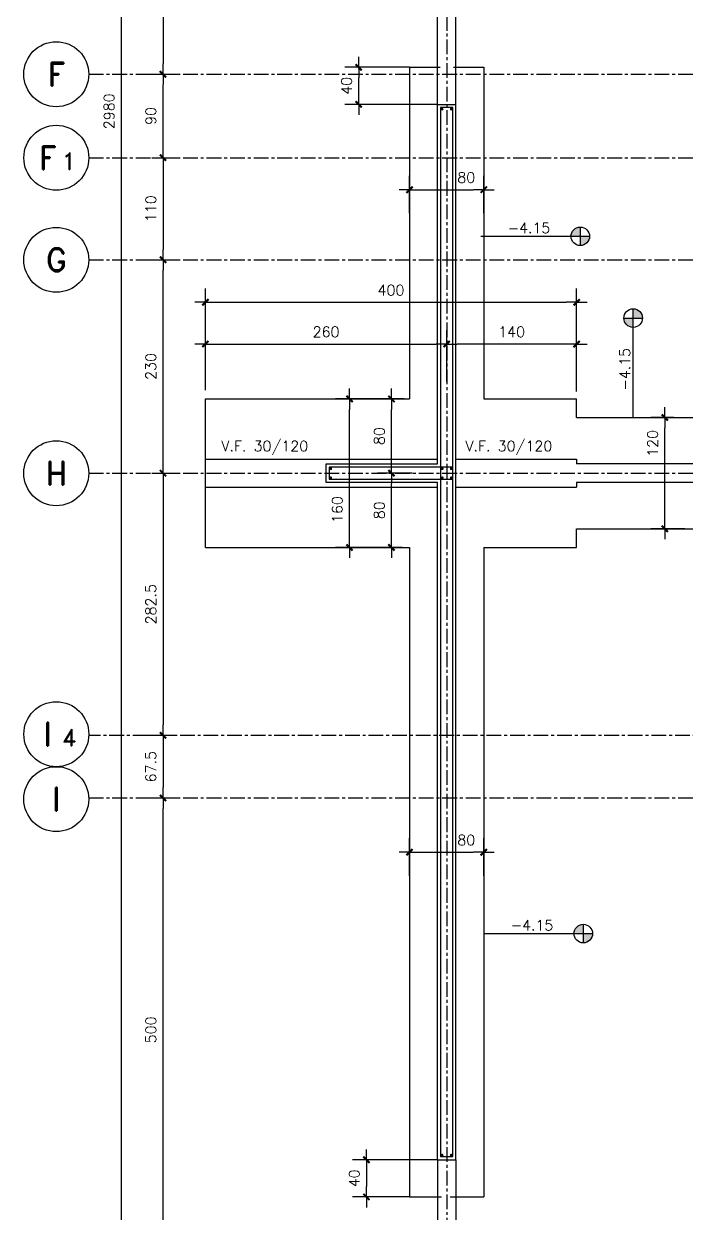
# Model space of a CAD drawing. Header units: millimetres. Extents: x -656655 to -651355, y 91699 to 96737.
# Drawn here: x -656655 to -655942, y 93650 to 94932 of the extents above; entities that cross this region are included whole.
import ezdxf
from ezdxf.enums import TextEntityAlignment as Align

# ---------------------------------------------------------------- set-up
doc = ezdxf.new("R2010")
doc.units = ezdxf.units.MM
doc.header["$LTSCALE"] = 0.5
doc.linetypes.add('CENTER', pattern=[50.8, 31.75, -6.35, 6.35, -6.35])
for name, color, linetype in [('A-LINEA 015', 6, 'Continuous'), ('COTAS', 2, 'Continuous'), ('EJES', 1, 'CENTER'), ('FUNDACIONES', 6, 'Continuous'), ('MALLA', 1, 'Continuous'), ('MUROS', 5, 'Continuous'), ('TEXTOS1', 9, 'Continuous'), ('VIGAS', 3, 'Continuous')]:
    doc.layers.add(name, color=color, linetype=linetype)
doc.styles.add('ROMAND', font='romand')
doc.styles.add('ROMANS', font='romans')
doc.dimstyles.new('ING-50', dxfattribs={"dimscale": 5, "dimtxt": 2.25, "dimasz": 2.25, "dimexe": 3, "dimexo": 0, "dimgap": 1.5, "dimtad": 1, "dimdec": 1, "dimzin": 12, "dimdsep": 46, "dimtxsty": 'ROMANS', "dimblk1": 'TICK1', "dimblk2": 'TICK1', "dimsah": 1, "dimcen": 0.09, "dimclrd": 2, "dimclre": 1, "dimclrt": 3, "dimadec": 1, "dimazin": 3, "dimtfac": 1, "dimtdec": 1, "dimtix": 1, "dimtmove": 2, "dimatfit": 3, "dimfxl": 3, "dimtolj": 1, "dimtzin": 12, "dimarcsym": 0})

# ---------------------------------------------------------------- blocks, each defined once
blk = doc.blocks.new('eje-3')
at = {"color": 3, "linetype": 'Continuous'}
blk.add_circle((0, 0), 35, dxfattribs=at)
at = {"color": 5, "linetype": 'Continuous', "style": 'ROMAND'}
for height, p in [(25, (-9.2, 0)), (18, (13.7, -3.6))]:
    blk.add_attdef('0', text='', height=height, dxfattribs=at).set_placement(p, align=Align.MIDDLE)
blk = doc.blocks.new('EJE-1')
at = {"color": 3, "linetype": 'Continuous'}
blk.add_circle((0, 0), 35, dxfattribs=at)
at = {"color": 5, "linetype": 'Continuous', "style": 'ROMAND'}
blk.add_attdef('0', text='', height=25, dxfattribs=at).set_placement((0.2, 0), align=Align.MIDDLE)
blk = doc.blocks.new('TICK1')
at = {"color": 2}
for points in [[(0, 0), (-1, 0)], [(0, 0), (1, 0)]]:
    blk.add_lwpolyline(points, dxfattribs=at)
at = {"color": 2, "const_width": 0.2}
blk.add_lwpolyline([(-0.3, -0.3), (0.3, 0.3)], dxfattribs=at)
blk = doc.blocks.new('*D60')
at = {"layer": 'COTAS', "color": 1, "lineweight": -2}
for p, q in [((-656516.5, 95037.5), (-656490.4, 95037.5)), ((-656519, 94877.5), (-656490.4, 94877.5))]:
    blk.add_line(p, q, dxfattribs=at)
at = {"layer": 'COTAS', "color": 2, "lineweight": -2}
blk.add_line((-656505.4, 95026.2), (-656505.4, 94888.7), dxfattribs=at)
at = {"layer": 'Defpoints', "color": 0}
for p in [(-656516.5, 95037.5), (-656519, 94877.5), (-656505.4, 94877.5)]:
    blk.add_point(p, dxfattribs=at)
at = {"layer": 'COTAS', "color": 2, "lineweight": -2, "xscale": 11.25, "yscale": 11.25, "zscale": 11.25}
for p, rotation in [((-656505.4, 95037.5), 90), ((-656505.4, 94877.5), 270)]:
    blk.add_blockref('TICK1', p, dxfattribs=dict(at, rotation=rotation))
at = {"layer": 'COTAS', "color": 3, "insert": (-656518.5, 94957.5), "char_height": 11.25, "attachment_point": 5, "rotation": 90, "style": 'ROMANS'}
blk.add_mtext('\\A1;160', dxfattribs=at)
blk = doc.blocks.new('*D61')
at = {"layer": 'COTAS', "color": 1, "lineweight": -2}
for p, q in [((-656519, 94877.5), (-656490.4, 94877.5)), ((-656517.6, 94787.5), (-656490.4, 94787.5))]:
    blk.add_line(p, q, dxfattribs=at)
at = {"layer": 'COTAS', "color": 2, "lineweight": -2}
blk.add_line((-656505.4, 94798.7), (-656505.4, 94866.2), dxfattribs=at)
at = {"layer": 'Defpoints', "color": 0}
for p in [(-656519, 94877.5), (-656505.4, 94877.5), (-656517.6, 94787.5)]:
    blk.add_point(p, dxfattribs=at)
at = {"layer": 'COTAS', "color": 2, "lineweight": -2, "xscale": 11.25, "yscale": 11.25, "zscale": 11.25}
for p, rotation in [((-656505.4, 94877.5), 90), ((-656505.4, 94787.5), 270)]:
    blk.add_blockref('TICK1', p, dxfattribs=dict(at, rotation=rotation))
at = {"layer": 'COTAS', "color": 3, "insert": (-656518.5, 94832.5), "char_height": 11.25, "attachment_point": 5, "rotation": 90, "style": 'ROMANS'}
blk.add_mtext('\\A1;90', dxfattribs=at)
blk = doc.blocks.new('*D62')
at = {"layer": 'COTAS', "color": 1, "lineweight": -2}
for p, q in [((-656517.6, 94787.5), (-656490.4, 94787.5)), ((-656519.3, 94677.5), (-656490.4, 94677.5))]:
    blk.add_line(p, q, dxfattribs=at)
at = {"layer": 'COTAS', "color": 2, "lineweight": -2}
blk.add_line((-656505.4, 94776.2), (-656505.4, 94688.7), dxfattribs=at)
at = {"layer": 'Defpoints', "color": 0}
for p in [(-656517.6, 94787.5), (-656519.3, 94677.5), (-656505.4, 94677.5)]:
    blk.add_point(p, dxfattribs=at)
at = {"layer": 'COTAS', "color": 2, "lineweight": -2, "xscale": 11.25, "yscale": 11.25, "zscale": 11.25}
for p, rotation in [((-656505.4, 94787.5), 90), ((-656505.4, 94677.5), 270)]:
    blk.add_blockref('TICK1', p, dxfattribs=dict(at, rotation=rotation))
at = {"layer": 'COTAS', "color": 3, "insert": (-656518.5, 94732.5), "char_height": 11.25, "attachment_point": 5, "rotation": 90, "style": 'ROMANS'}
blk.add_mtext('\\A1;110', dxfattribs=at)
blk = doc.blocks.new('*D63')
at = {"layer": 'COTAS', "color": 1, "lineweight": -2}
for p, q in [((-656519.3, 94677.5), (-656490.4, 94677.5)), ((-656515.7, 94447.5), (-656490.4, 94447.5))]:
    blk.add_line(p, q, dxfattribs=at)
at = {"layer": 'COTAS', "color": 2, "lineweight": -2}
blk.add_line((-656505.4, 94458.7), (-656505.4, 94666.2), dxfattribs=at)
at = {"layer": 'Defpoints', "color": 0}
for p in [(-656519.3, 94677.5), (-656505.4, 94677.5), (-656515.7, 94447.5)]:
    blk.add_point(p, dxfattribs=at)
at = {"layer": 'COTAS', "color": 2, "lineweight": -2, "xscale": 11.25, "yscale": 11.25, "zscale": 11.25}
for p, rotation in [((-656505.4, 94677.5), 90), ((-656505.4, 94447.5), 270)]:
    blk.add_blockref('TICK1', p, dxfattribs=dict(at, rotation=rotation))
at = {"layer": 'COTAS', "color": 3, "insert": (-656518.5, 94562.5), "char_height": 11.25, "attachment_point": 5, "rotation": 90, "style": 'ROMANS'}
blk.add_mtext('\\A1;230', dxfattribs=at)
blk = doc.blocks.new('*D64')
at = {"layer": 'COTAS', "color": 1, "lineweight": -2}
for p, q in [((-656520.1, 94165), (-656490.4, 94165)), ((-656521.1, 94097.5), (-656490.4, 94097.5))]:
    blk.add_line(p, q, dxfattribs=at)
at = {"layer": 'COTAS', "color": 2, "lineweight": -2}
blk.add_line((-656505.4, 94153.7), (-656505.4, 94108.7), dxfattribs=at)
at = {"layer": 'Defpoints', "color": 0}
for p in [(-656520.1, 94165), (-656521.1, 94097.5), (-656505.4, 94097.5)]:
    blk.add_point(p, dxfattribs=at)
at = {"layer": 'COTAS', "color": 2, "lineweight": -2, "xscale": 11.25, "yscale": 11.25, "zscale": 11.25}
for p, rotation in [((-656505.4, 94165), 90), ((-656505.4, 94097.5), 270)]:
    blk.add_blockref('TICK1', p, dxfattribs=dict(at, rotation=rotation))
at = {"layer": 'COTAS', "color": 3, "insert": (-656518.5, 94131.2), "char_height": 11.25, "attachment_point": 5, "rotation": 90, "style": 'ROMANS'}
blk.add_mtext('\\A1;67.5', dxfattribs=at)
blk = doc.blocks.new('*D65')
at = {"layer": 'COTAS', "color": 1, "lineweight": -2}
for p, q in [((-656521.1, 94097.5), (-656490.4, 94097.5)), ((-656513.4, 93597.5), (-656490.4, 93597.5))]:
    blk.add_line(p, q, dxfattribs=at)
at = {"layer": 'COTAS', "color": 2, "lineweight": -2}
blk.add_line((-656505.4, 93608.7), (-656505.4, 94086.2), dxfattribs=at)
at = {"layer": 'Defpoints', "color": 0}
for p in [(-656521.1, 94097.5), (-656505.4, 94097.5), (-656513.4, 93597.5)]:
    blk.add_point(p, dxfattribs=at)
at = {"layer": 'COTAS', "color": 2, "lineweight": -2, "xscale": 11.25, "yscale": 11.25, "zscale": 11.25}
for p, rotation in [((-656505.4, 94097.5), 90), ((-656505.4, 93597.5), 270)]:
    blk.add_blockref('TICK1', p, dxfattribs=dict(at, rotation=rotation))
at = {"layer": 'COTAS', "color": 3, "insert": (-656518.5, 93847.5), "char_height": 11.25, "attachment_point": 5, "rotation": 90, "style": 'ROMANS'}
blk.add_mtext('\\A1;500', dxfattribs=at)
blk = doc.blocks.new('*D67')
at = {"layer": 'COTAS', "color": 1, "lineweight": -2}
for p, q in [((-656549.7, 96327.5), (-656565.4, 96327.5)), ((-656562.3, 93347.5), (-656535.4, 93347.5))]:
    blk.add_line(p, q, dxfattribs=at)
at = {"layer": 'COTAS', "color": 2, "lineweight": -2}
blk.add_line((-656550.4, 96316.2), (-656550.4, 93358.7), dxfattribs=at)
at = {"layer": 'Defpoints', "color": 0}
for p in [(-656549.7, 96327.5), (-656562.3, 93347.5), (-656550.4, 93347.5)]:
    blk.add_point(p, dxfattribs=at)
at = {"layer": 'COTAS', "color": 2, "lineweight": -2, "xscale": 11.25, "yscale": 11.25, "zscale": 11.25}
for p, rotation in [((-656550.4, 96327.5), 90), ((-656550.4, 93347.5), 270)]:
    blk.add_blockref('TICK1', p, dxfattribs=dict(at, rotation=rotation))
at = {"layer": 'COTAS', "color": 3, "insert": (-656563.5, 94837.5), "char_height": 11.25, "attachment_point": 5, "rotation": 90, "style": 'ROMANS'}
blk.add_mtext('\\A1;2980', dxfattribs=at)
blk = doc.blocks.new('*D225')
at = {"layer": 'COTAS', "color": 1, "lineweight": -2}
for p, q in [((-656517.5, 94447.5), (-656490.4, 94447.5)), ((-656521.8, 94165), (-656490.4, 94165))]:
    blk.add_line(p, q, dxfattribs=at)
at = {"layer": 'COTAS', "color": 2, "lineweight": -2}
blk.add_line((-656505.4, 94436.2), (-656505.4, 94176.2), dxfattribs=at)
at = {"layer": 'Defpoints', "color": 0}
for p in [(-656517.5, 94447.5), (-656521.8, 94165), (-656505.4, 94165)]:
    blk.add_point(p, dxfattribs=at)
at = {"layer": 'COTAS', "color": 2, "lineweight": -2, "xscale": 11.25, "yscale": 11.25, "zscale": 11.25}
for p, rotation in [((-656505.4, 94447.5), 90), ((-656505.4, 94165), 270)]:
    blk.add_blockref('TICK1', p, dxfattribs=dict(at, rotation=rotation))
at = {"layer": 'COTAS', "color": 3, "insert": (-656518.5, 94306.2), "char_height": 11.25, "attachment_point": 5, "rotation": 90, "style": 'ROMANS'}
blk.add_mtext('\\A1;282.5', dxfattribs=at)
blk = doc.blocks.new('*D86')
at = {"layer": 'COTAS', "color": 1, "lineweight": -2, "ltscale": 0.5}
for p, q in [((-656459.7, 94537), (-656459.7, 94646.7)), ((-656059.7, 94535.6), (-656059.7, 94646.7))]:
    blk.add_line(p, q, dxfattribs=at)
at = {"layer": 'COTAS', "color": 2, "lineweight": -2, "ltscale": 0.5}
blk.add_line((-656448.5, 94631.7), (-656071, 94631.7), dxfattribs=at)
at = {"layer": 'Defpoints', "color": 0, "ltscale": 0.5}
for p in [(-656059.7, 94631.7), (-656459.7, 94537), (-656059.7, 94535.6)]:
    blk.add_point(p, dxfattribs=at)
at = {"layer": 'COTAS', "color": 2, "lineweight": -2, "ltscale": 0.5, "xscale": 11.25, "yscale": 11.25, "zscale": 11.25, "rotation": 180}
blk.add_blockref('TICK1', (-656459.7, 94631.7), dxfattribs=at)
at = {"layer": 'COTAS', "color": 2, "lineweight": -2, "ltscale": 0.5, "xscale": 11.25, "yscale": 11.25, "zscale": 11.25}
blk.add_blockref('TICK1', (-656059.7, 94631.7), dxfattribs=at)
at = {"layer": 'COTAS', "color": 3, "ltscale": 0.5, "insert": (-656259.7, 94644.8), "char_height": 11.25, "attachment_point": 5, "style": 'ROMANS'}
blk.add_mtext('\\A1;400', dxfattribs=at)
blk = doc.blocks.new('*D87')
at = {"layer": 'COTAS', "color": 1, "lineweight": -2, "ltscale": 0.5}
for p, q in [((-656459.7, 94537), (-656459.7, 94601.7)), ((-656199.7, 94546.3), (-656199.7, 94601.7))]:
    blk.add_line(p, q, dxfattribs=at)
at = {"layer": 'COTAS', "color": 2, "lineweight": -2, "ltscale": 0.5}
blk.add_line((-656448.5, 94586.7), (-656211, 94586.7), dxfattribs=at)
at = {"layer": 'Defpoints', "color": 0, "ltscale": 0.5}
for p in [(-656199.7, 94586.7), (-656199.7, 94546.3), (-656459.7, 94537)]:
    blk.add_point(p, dxfattribs=at)
at = {"layer": 'COTAS', "color": 2, "lineweight": -2, "ltscale": 0.5, "xscale": 11.25, "yscale": 11.25, "zscale": 11.25, "rotation": 180}
blk.add_blockref('TICK1', (-656459.7, 94586.7), dxfattribs=at)
at = {"layer": 'COTAS', "color": 2, "lineweight": -2, "ltscale": 0.5, "xscale": 11.25, "yscale": 11.25, "zscale": 11.25}
blk.add_blockref('TICK1', (-656199.7, 94586.7), dxfattribs=at)
at = {"layer": 'COTAS', "color": 3, "ltscale": 0.5, "insert": (-656329.7, 94599.8), "char_height": 11.25, "attachment_point": 5, "style": 'ROMANS'}
blk.add_mtext('\\A1;260', dxfattribs=at)
blk = doc.blocks.new('*D88')
at = {"layer": 'COTAS', "color": 1, "lineweight": -2, "ltscale": 0.5}
for p, q in [((-656199.7, 94546.3), (-656199.7, 94601.7)), ((-656059.7, 94535.6), (-656059.7, 94601.7))]:
    blk.add_line(p, q, dxfattribs=at)
at = {"layer": 'COTAS', "color": 2, "lineweight": -2, "ltscale": 0.5}
blk.add_line((-656071, 94586.7), (-656188.5, 94586.7), dxfattribs=at)
at = {"layer": 'Defpoints', "color": 0, "ltscale": 0.5}
for p in [(-656199.7, 94586.7), (-656199.7, 94546.3), (-656059.7, 94535.6)]:
    blk.add_point(p, dxfattribs=at)
at = {"layer": 'COTAS', "color": 2, "lineweight": -2, "ltscale": 0.5, "xscale": 11.25, "yscale": 11.25, "zscale": 11.25, "rotation": 180}
blk.add_blockref('TICK1', (-656199.7, 94586.7), dxfattribs=at)
at = {"layer": 'COTAS', "color": 2, "lineweight": -2, "ltscale": 0.5, "xscale": 11.25, "yscale": 11.25, "zscale": 11.25}
blk.add_blockref('TICK1', (-656059.7, 94586.7), dxfattribs=at)
at = {"layer": 'COTAS', "color": 3, "ltscale": 0.5, "insert": (-656129.7, 94599.8), "char_height": 11.25, "attachment_point": 5, "style": 'ROMANS'}
blk.add_mtext('\\A1;140', dxfattribs=at)
blk = doc.blocks.new('*D89')
at = {"layer": 'COTAS', "color": 1, "lineweight": -2, "ltscale": 0.5}
for p, q in [((-656245.6, 94527.5), (-656319.4, 94527.5)), ((-656247.7, 94367.5), (-656319.4, 94367.5))]:
    blk.add_line(p, q, dxfattribs=at)
at = {"layer": 'COTAS', "color": 2, "lineweight": -2, "ltscale": 0.5}
blk.add_line((-656304.4, 94378.7), (-656304.4, 94516.2), dxfattribs=at)
at = {"layer": 'Defpoints', "color": 0, "ltscale": 0.5}
for p in [(-656304.4, 94527.5), (-656245.6, 94527.5), (-656247.7, 94367.5)]:
    blk.add_point(p, dxfattribs=at)
at = {"layer": 'COTAS', "color": 2, "lineweight": -2, "ltscale": 0.5, "xscale": 11.25, "yscale": 11.25, "zscale": 11.25}
for p, rotation in [((-656304.4, 94527.5), 90), ((-656304.4, 94367.5), 270)]:
    blk.add_blockref('TICK1', p, dxfattribs=dict(at, rotation=rotation))
at = {"layer": 'COTAS', "color": 3, "ltscale": 0.5, "insert": (-656317.6, 94408.3), "char_height": 11.25, "attachment_point": 5, "rotation": 90, "style": 'ROMANS'}
blk.add_mtext('\\A1;160', dxfattribs=at)
blk = doc.blocks.new('*D90')
at = {"layer": 'COTAS', "color": 1, "lineweight": -2, "ltscale": 0.5}
for p, q in [((-656237, 94447.5), (-656274.2, 94447.5)), ((-656247.7, 94367.5), (-656274.2, 94367.5))]:
    blk.add_line(p, q, dxfattribs=at)
at = {"layer": 'COTAS', "color": 2, "lineweight": -2, "ltscale": 0.5}
blk.add_line((-656259.2, 94378.7), (-656259.2, 94436.2), dxfattribs=at)
at = {"layer": 'Defpoints', "color": 0, "ltscale": 0.5}
for p in [(-656259.2, 94447.5), (-656237, 94447.5), (-656247.7, 94367.5)]:
    blk.add_point(p, dxfattribs=at)
at = {"layer": 'COTAS', "color": 2, "lineweight": -2, "ltscale": 0.5, "xscale": 11.25, "yscale": 11.25, "zscale": 11.25}
for p, rotation in [((-656259.2, 94447.5), 90), ((-656259.2, 94367.5), 270)]:
    blk.add_blockref('TICK1', p, dxfattribs=dict(at, rotation=rotation))
at = {"layer": 'COTAS', "color": 3, "ltscale": 0.5, "insert": (-656272.3, 94407.5), "char_height": 11.25, "attachment_point": 5, "rotation": 90, "style": 'ROMANS'}
blk.add_mtext('\\A1;80', dxfattribs=at)
blk = doc.blocks.new('*D91')
at = {"layer": 'COTAS', "color": 1, "lineweight": -2, "ltscale": 0.5}
for p, q in [((-656245.6, 94527.5), (-656274.2, 94527.5)), ((-656237, 94447.5), (-656274.2, 94447.5))]:
    blk.add_line(p, q, dxfattribs=at)
at = {"layer": 'COTAS', "color": 2, "lineweight": -2, "ltscale": 0.5}
blk.add_line((-656259.2, 94458.7), (-656259.2, 94516.2), dxfattribs=at)
at = {"layer": 'Defpoints', "color": 0, "ltscale": 0.5}
for p in [(-656259.2, 94527.5), (-656245.6, 94527.5), (-656237, 94447.5)]:
    blk.add_point(p, dxfattribs=at)
at = {"layer": 'COTAS', "color": 2, "lineweight": -2, "ltscale": 0.5, "xscale": 11.25, "yscale": 11.25, "zscale": 11.25}
for p, rotation in [((-656259.2, 94527.5), 90), ((-656259.2, 94447.5), 270)]:
    blk.add_blockref('TICK1', p, dxfattribs=dict(at, rotation=rotation))
at = {"layer": 'COTAS', "color": 3, "ltscale": 0.5, "insert": (-656272.3, 94487.5), "char_height": 11.25, "attachment_point": 5, "rotation": 90, "style": 'ROMANS'}
blk.add_mtext('\\A1;80', dxfattribs=at)
blk = doc.blocks.new('*D239')
at = {"layer": 'COTAS', "color": 1, "lineweight": -2, "ltscale": 0.5}
for p, q in [((-656239.7, 94885), (-656309.5, 94885)), ((-656209.7, 94845), (-656309.5, 94845))]:
    blk.add_line(p, q, dxfattribs=at)
at = {"layer": 'COTAS', "color": 2, "lineweight": -2, "ltscale": 0.5}
blk.add_line((-656294.5, 94856.2), (-656294.5, 94873.7), dxfattribs=at)
at = {"layer": 'Defpoints', "color": 0, "ltscale": 0.5}
for p in [(-656294.5, 94885), (-656239.7, 94885), (-656209.7, 94845)]:
    blk.add_point(p, dxfattribs=at)
at = {"layer": 'COTAS', "color": 2, "lineweight": -2, "ltscale": 0.5, "xscale": 11.25, "yscale": 11.25, "zscale": 11.25}
for p, rotation in [((-656294.5, 94885), 90), ((-656294.5, 94845), 270)]:
    blk.add_blockref('TICK1', p, dxfattribs=dict(at, rotation=rotation))
at = {"layer": 'COTAS', "color": 3, "ltscale": 0.5, "insert": (-656307.6, 94865), "char_height": 11.25, "attachment_point": 5, "rotation": 90, "style": 'ROMANS'}
blk.add_mtext('\\A1;40', dxfattribs=at)
blk = doc.blocks.new('*D240')
at = {"layer": 'COTAS', "color": 1, "lineweight": -2, "ltscale": 0.5}
for p, q in [((-656239.7, 94727.7), (-656239.7, 94768)), ((-656159.7, 94727.7), (-656159.7, 94768))]:
    blk.add_line(p, q, dxfattribs=at)
at = {"layer": 'COTAS', "color": 2, "lineweight": -2, "ltscale": 0.5}
blk.add_line((-656228.5, 94753), (-656171, 94753), dxfattribs=at)
at = {"layer": 'Defpoints', "color": 0, "ltscale": 0.5}
for p in [(-656159.7, 94753), (-656239.7, 94727.7), (-656159.7, 94727.7)]:
    blk.add_point(p, dxfattribs=at)
at = {"layer": 'COTAS', "color": 2, "lineweight": -2, "ltscale": 0.5, "xscale": 11.25, "yscale": 11.25, "zscale": 11.25, "rotation": 180}
blk.add_blockref('TICK1', (-656239.7, 94753), dxfattribs=at)
at = {"layer": 'COTAS', "color": 2, "lineweight": -2, "ltscale": 0.5, "xscale": 11.25, "yscale": 11.25, "zscale": 11.25}
blk.add_blockref('TICK1', (-656159.7, 94753), dxfattribs=at)
at = {"layer": 'COTAS', "color": 3, "ltscale": 0.5, "insert": (-656178.6, 94766.1), "char_height": 11.25, "attachment_point": 5, "style": 'ROMANS'}
blk.add_mtext('\\A1;80', dxfattribs=at)
blk = doc.blocks.new('*D92')
at = {"layer": 'COTAS', "color": 1, "lineweight": -2, "ltscale": 0.5}
for p, q in [((-656239.7, 94013.7), (-656239.7, 94054)), ((-656159.7, 94013.7), (-656159.7, 94054))]:
    blk.add_line(p, q, dxfattribs=at)
at = {"layer": 'COTAS', "color": 2, "lineweight": -2, "ltscale": 0.5}
blk.add_line((-656228.5, 94039), (-656171, 94039), dxfattribs=at)
at = {"layer": 'Defpoints', "color": 0, "ltscale": 0.5}
for p in [(-656159.7, 94039), (-656239.7, 94013.7), (-656159.7, 94013.7)]:
    blk.add_point(p, dxfattribs=at)
at = {"layer": 'COTAS', "color": 2, "lineweight": -2, "ltscale": 0.5, "xscale": 11.25, "yscale": 11.25, "zscale": 11.25, "rotation": 180}
blk.add_blockref('TICK1', (-656239.7, 94039), dxfattribs=at)
at = {"layer": 'COTAS', "color": 2, "lineweight": -2, "ltscale": 0.5, "xscale": 11.25, "yscale": 11.25, "zscale": 11.25}
blk.add_blockref('TICK1', (-656159.7, 94039), dxfattribs=at)
at = {"layer": 'COTAS', "color": 3, "ltscale": 0.5, "insert": (-656178.6, 94052.1), "char_height": 11.25, "attachment_point": 5, "style": 'ROMANS'}
blk.add_mtext('\\A1;80', dxfattribs=at)
blk = doc.blocks.new('*D246')
at = {"layer": 'COTAS', "color": 1, "lineweight": -2, "ltscale": 0.5}
for p, q in [((-656209.7, 93707.5), (-656301.2, 93707.5)), ((-656239.7, 93667.5), (-656301.2, 93667.5))]:
    blk.add_line(p, q, dxfattribs=at)
at = {"layer": 'COTAS', "color": 2, "lineweight": -2, "ltscale": 0.5}
blk.add_line((-656286.2, 93696.2), (-656286.2, 93678.7), dxfattribs=at)
at = {"layer": 'Defpoints', "color": 0, "ltscale": 0.5}
for p in [(-656209.7, 93707.5), (-656286.2, 93667.5), (-656239.7, 93667.5)]:
    blk.add_point(p, dxfattribs=at)
at = {"layer": 'COTAS', "color": 2, "lineweight": -2, "ltscale": 0.5, "xscale": 11.25, "yscale": 11.25, "zscale": 11.25}
for p, rotation in [((-656286.2, 93707.5), 90), ((-656286.2, 93667.5), 270)]:
    blk.add_blockref('TICK1', p, dxfattribs=dict(at, rotation=rotation))
at = {"layer": 'COTAS', "color": 3, "ltscale": 0.5, "insert": (-656299.3, 93687.5), "char_height": 11.25, "attachment_point": 5, "rotation": 90, "style": 'ROMANS'}
blk.add_mtext('\\A1;40', dxfattribs=at)
blk = doc.blocks.new('*D199')
at = {"layer": 'COTAS', "color": 1, "lineweight": -2, "ltscale": 0.5}
for p, q in [((-655954.9, 94507.5), (-655979.7, 94507.5)), ((-655943, 94387.5), (-655979.7, 94387.5))]:
    blk.add_line(p, q, dxfattribs=at)
at = {"layer": 'COTAS', "color": 2, "lineweight": -2, "ltscale": 0.5}
blk.add_line((-655964.7, 94398.7), (-655964.7, 94496.2), dxfattribs=at)
at = {"layer": 'Defpoints', "color": 0, "ltscale": 0.5}
for p in [(-655964.7, 94507.5), (-655954.9, 94507.5), (-655943, 94387.5)]:
    blk.add_point(p, dxfattribs=at)
at = {"layer": 'COTAS', "color": 2, "lineweight": -2, "ltscale": 0.5, "xscale": 11.25, "yscale": 11.25, "zscale": 11.25}
for p, rotation in [((-655964.7, 94507.5), 90), ((-655964.7, 94387.5), 270)]:
    blk.add_blockref('TICK1', p, dxfattribs=dict(at, rotation=rotation))
at = {"layer": 'COTAS', "color": 3, "ltscale": 0.5, "insert": (-655977.8, 94479.6), "char_height": 11.25, "attachment_point": 5, "rotation": 90, "style": 'ROMANS'}
blk.add_mtext('\\A1;120', dxfattribs=at)
blk = doc.blocks.new('nivel-f')
at = {"linetype": 'Continuous'}
h = blk.add_hatch(color=1, dxfattribs=at)
h.paths.add_polyline_path([(90.5, 0), (90.5, 10, 0.414214), (80.5, 0)])
h.paths.add_polyline_path([(90.5, -10, 0.414214), (100.5, 0), (90.5, 0)])
at = {"color": 3}
for p, q in [((-16.7, 0), (100.5, 0)), ((90.5, 10), (90.5, -10))]:
    blk.add_line(p, q, dxfattribs=at)
blk.add_circle((90.5, 0), 10, dxfattribs=at)
at = {"color": 3, "style": 'ROMANS'}
blk.add_attdef('NIVEL', text='', height=11.2, dxfattribs=at).set_placement((35.2, 3.4), align=Align.CENTER)

msp = doc.modelspace()

# ---------------------------------------------------------------- linework, layer by layer
at = {"layer": 'EJES'}
for p, q in [((-656199.71467612, 96667.45227213), (-656199.71467612, 93007.45227206)), ((-656585.41238582, 94877.4522604), (-653147.2146825, 94877.4522604)), ((-656585.41238582, 94787.45227212), (-655207.99208106, 94787.45227212)), ((-656585.41238582, 94677.45226695), (-653147.2146825, 94677.45226695)), ((-656585.41238582, 94447.45229704), (-653147.2146825, 94447.45229704)), ((-655531.38654958, 94164.95227213), (-656585.41238582, 94164.95227213)), ((-656585.41238582, 94097.45227212), (-653147.2146825, 94097.45227212))]:
    msp.add_line(p, q, dxfattribs=at)
at = {"layer": 'FUNDACIONES', "ltscale": 0.15}
for p, q in [((-656239.71467612, 94884.95210742), (-656206.88727944, 94884.95210742)), ((-656239.71467612, 94884.95210742), (-656239.71467612, 94527.45229704)), ((-656192.52261383, 94884.95210742), (-656159.71467612, 94884.95210742)), ((-656159.71467612, 94884.95210742), (-656159.71467612, 94527.45229704)), ((-656459.71467612, 94527.45229704), (-656239.71467612, 94527.45229704)), ((-656459.71467612, 94367.45229704), (-656459.71467612, 94527.45229704)), ((-656159.71467612, 94527.45229704), (-656059.71467612, 94527.45229704)), ((-656059.71467612, 94507.45229704), (-656059.71467612, 94527.45229704)), ((-656059.71467612, 94507.45229704), (-655673.78556426, 94507.45229704)), ((-656059.71467612, 94387.45229704), (-655697.65582893, 94387.45229704)), ((-656059.71467612, 94367.45229704), (-656059.71467612, 94387.45229704)), ((-656459.71467612, 94367.45229704), (-656239.71467612, 94367.45229704)), ((-656239.71467612, 94367.45229704), (-656239.71467612, 93667.45227212)), ((-656159.71467612, 94367.45229704), (-656059.71467612, 94367.45229704)), ((-656159.71467612, 94367.45229704), (-656159.71467612, 93667.45227213)), ((-656239.71467612, 93667.45227212), (-656205.36488573, 93667.45227212)), ((-656196.074342, 93667.45227212), (-656159.71467612, 93667.45227213))]:
    msp.add_line(p, q, dxfattribs=at)
at = {"layer": 'MALLA', "ltscale": 0.5}
for p, q in [((-656193.21467612, 94841.45210742), (-656206.21467612, 94841.45210742)), ((-656206.21467612, 94841.45210742), (-656206.21467612, 93710.95227212)), ((-656193.21467612, 93710.95227212), (-656193.21467612, 94841.45210742)), ((-656326.21467612, 94453.95229704), (-656326.21467612, 94440.95229704)), ((-656193.21467612, 94453.95229704), (-656326.21467612, 94453.95229704)), ((-656326.21467612, 94440.95229704), (-656193.21467612, 94440.95229704)), ((-656206.21467612, 93710.95227212), (-656193.21467612, 93710.95227212))]:
    msp.add_line(p, q, dxfattribs=at)
at = {"layer": 'MALLA', "ltscale": 0.5, "const_width": 1.5}
for points in [[(-656205.37368586, 94839.86111716, 1), (-656203.87368586, 94839.86111716, 1)], [(-656195.55566638, 94839.86111716, 1), (-656194.05566638, 94839.86111716, 1)], [(-656325.37368586, 94452.36130678, 1), (-656323.87368586, 94452.36130678, 1)], [(-656205.23918969, 94452.36130678, 1), (-656203.73918969, 94452.36130678, 1)], [(-656195.55566638, 94452.36130678, 1), (-656194.05566638, 94452.36130678, 1)], [(-656325.37368586, 94442.5432873, 1), (-656323.87368586, 94442.5432873, 1)], [(-656205.23918969, 94442.5432873, 1), (-656203.73918969, 94442.5432873, 1)], [(-656195.55566638, 94442.5432873, 1), (-656194.05566638, 94442.5432873, 1)], [(-656205.37368586, 93712.54326238, 1), (-656203.87368586, 93712.54326238, 1)], [(-656195.55566638, 93712.54326238, 1), (-656194.05566638, 93712.54326238, 1)]]:
    msp.add_lwpolyline(points, format="xyb", close=True, dxfattribs=at)
at = {"layer": 'MUROS', "ltscale": 0.15}
for p, q in [((-656209.71467612, 94457.45229704), (-656209.71467612, 94844.95210742)), ((-656209.71467612, 94844.95210742), (-656189.71467612, 94844.95210742)), ((-656189.71467612, 93707.45227212), (-656189.71467612, 94844.95210742)), ((-656209.71467612, 93707.45227212), (-656209.71467612, 94437.45229704)), ((-656209.71467612, 93707.45227212), (-656189.71467612, 93707.45227212))]:
    msp.add_line(p, q, dxfattribs=at)
at = {"layer": 'MUROS', "ltscale": 0.5}
for p, q in [((-656329.71467612, 94437.45229704), (-656329.71467612, 94457.45229704)), ((-656329.71467612, 94457.45229704), (-656209.71467612, 94457.45229704)), ((-656209.71467612, 94437.45229704), (-656329.71467612, 94437.45229704))]:
    msp.add_line(p, q, dxfattribs=at)
at = {"layer": 'VIGAS', "ltscale": 0.5}
for p, q in [((-656209.71467612, 94844.95210742), (-656209.71467612, 95324.95224356)), ((-656189.71467612, 94844.95210742), (-656189.71467612, 95324.95224356)), ((-656459.71467605, 94462.45233076), (-656209.71467612, 94462.45232708)), ((-656189.71467612, 94462.45232679), (-656059.71467612, 94462.45232487)), ((-656059.71467612, 94462.45232487), (-656059.71467612, 94457.45233575)), ((-655674.71467612, 94457.45233628), (-656059.71467612, 94457.45233575)), ((-655699.71467419, 94437.45230477), (-656059.71467612, 94437.45230403)), ((-656059.71467612, 94437.45230403), (-656059.71467612, 94432.45229269)), ((-656459.7146762, 94432.45229914), (-656209.71467612, 94432.45229511)), ((-656189.71467612, 94432.45229478), (-656059.71467612, 94432.45229269)), ((-656209.71467612, 93707.45227212), (-656209.71467614, 93357.45227211)), ((-656189.71467612, 93707.45227212), (-656189.71467614, 93357.45227211))]:
    msp.add_line(p, q, dxfattribs=at)

# ---------------------------------------------------------------- block references
at = {"ltscale": 0.5}
for p in [(-656146.26421954, 94702.81770739), (-656143.01088333, 93951.29865218)]:
    msp.add_blockref('nivel-f', p, dxfattribs=at).add_auto_attribs({'NIVEL': '-4.15'})
at = {"ltscale": 0.5, "rotation": 90}
msp.add_blockref('nivel-f', (-655998.7443954, 94524.15608983), dxfattribs=at).add_auto_attribs({'NIVEL': '-4.15'})
at = {"layer": 'A-LINEA 015', "ltscale": 0.5}
for p, values in [((-656620.41238582, 94877.4522604), {'0': 'F'}), ((-656620.41238582, 94677.45226695), {'0': 'G'}), ((-656620.41238582, 94447.45229704), {'0': 'H'}), ((-656620.41238582, 94096.20227213), {'0': 'I'})]:
    msp.add_blockref('EJE-1', p, dxfattribs=at).add_auto_attribs(values)
ref = msp.add_blockref('eje-3', (-656620.3585743, 94787.45227212), dxfattribs=at)
ref.add_attrib('0', 'F', dxfattribs={"layer": '0', "color": 5, "linetype": 'Continuous', "height": 25, "style": 'ROMAND'}).set_placement((-656629.54929828, 94787.45227212), align=Align.MIDDLE)
ref.add_attrib('0', '1', dxfattribs={"layer": '0', "color": 5, "linetype": 'Continuous', "height": 18, "style": 'ROMAND'}).set_placement((-656606.67233895, 94783.86960305), align=Align.MIDDLE)
ref = msp.add_blockref('eje-3', (-656620.35658135, 94166.20222764), dxfattribs=at)
ref.add_attrib('0', 'I', dxfattribs={"layer": '0', "color": 5, "linetype": 'Continuous', "height": 25, "style": 'ROMAND'}).set_placement((-656629.54730533, 94166.20222764), align=Align.MIDDLE)
ref.add_attrib('0', '4', dxfattribs={"layer": '0', "color": 5, "linetype": 'Continuous', "height": 18, "style": 'ROMAND'}).set_placement((-656606.670346, 94162.61955857), align=Align.MIDDLE)

# ---------------------------------------------------------------- texts
at = {"layer": 'TEXTOS1', "style": 'ROMANS'}
for p in [(-656442.48973311, 94471.09868238), (-656179.43904459, 94471.09868238)]:
    msp.add_text('V.F. 30/120', height=11.25, dxfattribs=at).set_placement(p)

# ---------------------------------------------------------------- dimensions: what is measured, and where the dimension line sits
at = {"layer": 'COTAS'}
for base, p1, p2, angle, picture, middle in [((-656550.41238582, 93347.45227206), (-656549.69657734, 96327.45227213), (-656562.27875526, 93347.45227206), 270, '*D67', (-656563.53738582, 94837.45227209)), ((-656505.41238582, 94877.4522604), (-656516.50820591, 95037.45227212), (-656518.97395951, 94877.4522604), 270, '*D60', (-656518.53738582, 94957.45226626)), ((-656505.41238582, 94877.4522604), (-656517.58697339, 94787.45227212), (-656518.97395951, 94877.4522604), 90, '*D61', (-656518.53738582, 94832.45226626)), ((-656505.41238582, 94677.45226695), (-656517.58697339, 94787.45227212), (-656519.28217895, 94677.45226695), 270, '*D62', (-656518.53738582, 94732.45226954)), ((-656505.41238582, 94677.45226695), (-656515.73765887, 94447.45229704), (-656519.28217895, 94677.45226695), 90, '*D63', (-656518.53738582, 94562.452282)), ((-656505.41238582, 94164.95227213), (-656517.47400376, 94447.45229704), (-656521.82760003, 94164.95227213), 270, '*D225', (-656518.53738582, 94306.20228458)), ((-656505.41238582, 94097.45227212), (-656520.09125514, 94164.95227213), (-656521.13149486, 94097.45227212), 270, '*D64', (-656518.53738582, 94131.20227213)), ((-656505.41238582, 94097.45227212), (-656513.42601547, 93597.45227598), (-656521.13149486, 94097.45227212), 90, '*D65', (-656518.53738582, 93847.45227405))]:
    dim = msp.add_linear_dim(base=base, p1=p1, p2=p2, angle=angle, dimstyle='ING-50', dxfattribs=at)
    dim.commit()
    dim.dimension.update_dxf_attribs({"geometry": picture, "text_midpoint": middle})
at = {"layer": 'COTAS', "ltscale": 0.5}
for base, p1, p2, angle, picture, middle in [((-656294.52417706, 94884.95210742), (-656209.71467612, 94844.95210742), (-656239.71467612, 94884.95210742), 90, '*D239', (-656307.64917706, 94864.95210742)), ((-656199.71467612, 94586.68469224), (-656059.71467612, 94535.5941147), (-656199.71467612, 94546.34298498), 180, '*D88', (-656129.71467612, 94599.80969224)), ((-656259.17104513, 94527.45229704), (-656237.0262396, 94447.45229704), (-656245.61089984, 94527.45229704), 90, '*D91', (-656272.29604513, 94487.45229704)), ((-656259.17104513, 94447.45229704), (-656247.65345668, 94367.45229704), (-656237.0262396, 94447.45229704), 90, '*D90', (-656272.29604513, 94407.45229704)), ((-656286.15015423, 93667.45227212), (-656209.71467612, 93707.45227212), (-656239.71467612, 93667.45227212), 90, '*D246', (-656299.27515423, 93687.45227212))]:
    dim = msp.add_linear_dim(base=base, p1=p1, p2=p2, angle=angle, dimstyle='ING-50', dxfattribs=at)
    dim.commit()
    dim.dimension.update_dxf_attribs({"geometry": picture, "text_midpoint": middle})
for base, p1, p2, picture, middle in [((-656159.71467612, 94752.98062347), (-656239.71467612, 94727.74145141), (-656159.71467612, 94727.74145141), '*D240', (-656178.6067026, 94766.10562347)), ((-656159.71467612, 94038.9716452), (-656239.71467612, 94013.73247314), (-656159.71467612, 94013.73247314), '*D92', (-656178.6067026, 94052.0966452))]:
    dim = msp.add_linear_dim(base=base, p1=p1, p2=p2, dimstyle='ING-50', dxfattribs=at)
    dim.commit()
    dim.dimension.update_dxf_attribs({"geometry": picture, "text_midpoint": middle, "dimtype": 160})
for base, p2, picture, middle in [((-656059.71467612, 94631.68469224), (-656059.71467612, 94535.5941147), '*D86', (-656259.71467612, 94644.80969224)), ((-656199.71467612, 94586.68469224), (-656199.71467612, 94546.34298498), '*D87', (-656329.71467612, 94599.80969224))]:
    dim = msp.add_linear_dim(base=base, p1=(-656459.71467612, 94537.01900974), p2=p2, dimstyle='ING-50', dxfattribs=at)
    dim.commit()
    dim.dimension.update_dxf_attribs({"geometry": picture, "text_midpoint": middle})
for base, p1, p2, picture, middle in [((-656304.44613326, 94527.45229704), (-656247.65345668, 94367.45229704), (-656245.61089984, 94527.45229704), '*D89', (-656317.57113326, 94408.34019959)), ((-655964.70220646, 94507.45229704), (-655942.96630801, 94387.45229704), (-655954.92105995, 94507.45229704), '*D199', (-655977.82720646, 94479.60793751))]:
    dim = msp.add_linear_dim(base=base, p1=p1, p2=p2, angle=90, dimstyle='ING-50', dxfattribs=at)
    dim.commit()
    dim.dimension.update_dxf_attribs({"geometry": picture, "text_midpoint": middle, "dimtype": 160})

doc.saveas('drawing.dxf')
